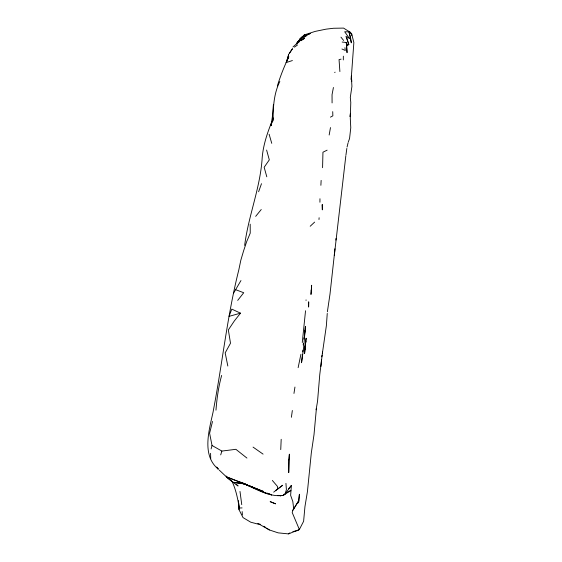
<?xml version="1.0" encoding="UTF-8"?>
<svg xmlns="http://www.w3.org/2000/svg" width="562" height="562" viewBox="0 0 562 562"><rect width="100%" height="100%" fill="white"/><g stroke="black" fill="none" stroke-linecap="round" stroke-linejoin="round"><path stroke-width="0.84" d="M319.933 202.243L319.961 198.744M343.312 59.937L343.354 56.165M301.295 38.237L304.456 34.865L315.219 31.388L326.016 29.168L333.512 28.262L343.565 28.1L350.358 32.336L351.657 33.839L353.863 42.536L351.369 76.748L351.924 86.4L350.302 97.395L350.779 102.425L350.295 118.434L350.772 127.785L349.564 138.491L348.215 142.235M306.044 300.466L306.058 299.883M273.125 120.879C273.09 107.475 273.736 93.763 279.834 81.476M280.74 449.614L281.19 439.301M316.378 408.714L314.003 434.7L311.306 452.965L307.421 491.659L304.948 506.657L303.613 521.283L299.363 529.516L297.839 530.514L292.858 531.575M322.581 167.694L322.953 152.211L327.133 150.159M320.881 185.312L321.141 180.388M322.553 352.065L319.771 374.587L317.551 401.219L316.09 409.782M311.334 290.147L311.643 285.271L310.976 294.467L311.334 290.147L311.25 290.968M302.848 350.112L302.728 351.854M303.206 345.047L303.325 343.361M318.984 219.524L319.111 217.733M327.253 313.42L326.374 325.658L322.328 353.723M327.379 311.805L329.999 294.088L334.587 252.563M273.406 104.644L272.324 117.212L271.024 125.249L273.434 117.992M320.923 366.452L321.527 359.645M304.386 337.123L305.447 326.353L303.585 348.187L301.541 362.722L302.454 354.362M334.945 248.755L334.32 255.331L345.848 155.695M335.893 240.107L336.062 238.407M215.97 410.169C216.883 398.444 218.499 386.761 221.653 375.416M302.272 342.546L305.538 310.744M345.967 154.887L346.845 148.417M259.468 524.501L250.75 522.203L243.023 517.588L239.026 509.699L238.717 503.116M291.397 417.285L292.338 410.499M303.733 339.223L303.972 337.622M304.323 335.212L305.026 330.4M350.976 79.354L351.369 76.748M293.961 393.428L294.945 387.049M349.866 116.566L350.379 113.299M329.163 135.013L330.484 127.581M298.134 367.674L300.923 354.25M321.759 356.821L322.04 355.275M244.653 245.404C248.306 216.574 259.644 189.513 261.997 160.486L262.025 160.254C262.679 146.794 266.901 134.044 271.853 121.68L271.046 125.677M333.421 87.489L332.044 94.711L332.086 102.923M292.612 510.64L298.787 500.665L298.548 502.857L299.406 494.244L298.787 500.665L292.612 510.64L292.233 512.607L299.363 529.516L288.756 533.823M271.024 125.249L271.853 121.68M216.686 467.022L218.225 469.108C201.351 455.122 209.24 429.853 213.16 411.658L213.328 410.597C222.341 363.804 227.125 316.258 238.787 269.999L240.838 260.164L243.599 250.842L246.62 241.779L250.231 233.146L250.195 224.175M347.063 147.054L348.019 143.036M211.108 448.94L212.022 445.469L209.605 433.218L212.52 421.444M286.676 61.399L288.664 54.598L286.676 61.399L288.812 56.769C284.33 66.19 280.424 75.933 277.375 85.93M220.704 454.89L221.871 451.075L235.885 449.312L246.929 458.065M258.604 191.768L261.492 183.69M245.165 484.226C257.031 489.53 269.598 497.208 283.115 495.452L285.032 494.082L286.395 489.671L285.939 483.369M299.679 40.141L300.22 38.673L302.166 36.755L310.449 33.404L306.065 35.659M233.63 293.041L240.965 280.55M299.546 40.085L300.22 38.673L304.456 34.865L302.356 37.233M289.62 52.983L292.493 48.697L288.987 53.861M349.213 38.715L350.477 36.966L348.96 31.844L344.682 31.76L348.869 37.661L348.988 38.111L345.974 36.389L348.862 44.714L346.916 38.237M285.032 494.082L291.39 485.428L290.631 495.305L292.816 501.536L293.715 509.081M237.684 300.41L243.725 292.732L235.281 289.542M240.501 313.167L229.008 316.371L231.79 309.107L240.501 313.167L234.326 320.965L228.341 329.929L230.504 343.234L225.179 352.88L227.821 366.024M255.675 216.37L261.239 209.514M284.217 494.11L283.115 495.452L290.926 490.415L287.175 492.354M288.636 488.771L291.39 485.428M292.985 46.983L299.89 40.829L304.449 38.378L301.049 40.71M310.189 226.261L314.622 222.102M273.687 492.157L282.63 485.273L275.478 490.633M297.909 41.616L302.265 37.914L296.736 43.141L301.604 38.153L306.641 35.525L303.951 37.492M299.918 40.443L297.902 41.911L300.22 38.673L302.412 37.542M288.461 533.9L289.823 532.917M294.432 47.152L297.586 44.897M296.286 43.962L299.005 42.101M334.643 72.491L335.128 72.175M330.428 117.149L332.852 115.849L332.725 111.634M286.009 62.628L292.395 60.548M341.113 59.129L339.048 59.621L339.891 71.578M280.424 495.846L280.902 495.754L278.007 495.368M242.067 507.915L239.264 508.013C237.824 499.112 236.026 489.916 232.197 481.746M244.884 483.994L240.726 482.653L234.902 482.646L244.73 483.98M342.153 42.038L346.283 42.473L347.927 45.831L346.852 44.496M341.942 48.985L345.265 50.482L344.928 47.686M288.222 533.872L278.162 532.86L269.324 529.931L259.939 524.585M226.17 476.035L227.427 477.967L232.977 482.245L243.037 483.51L247.645 484.936M247.561 484.858L238.323 481.831L244.407 483.924L239.679 482.301L240.726 482.653M236.883 480.903L243.852 483.327M257.761 523.433L260.227 524.29M350.358 32.336L348.96 31.844L350.049 36.923M236.11 480.636L226.338 476.78L219.243 470.092M267.034 493.071L271.678 494.982L268.524 493.633M249.317 485.659L267.407 493.766L243.557 483.65L263.578 491.504L226.338 476.78L232.275 481.704L230.575 479.948M212.022 445.469L221.871 451.075M349.578 32.638L351.657 33.839L351.763 35.49M263.901 526.243L265.257 527.163M266.613 528.083L269.324 529.931M232.977 482.245L238.105 485.975L236.18 484.184M253.055 447.099L263.072 454.124M272.345 480.44L277.431 486.39L277.502 489.193M340.951 37.155L343.635 40.492M217.424 468.034L218.225 469.108M269.114 134.206L271.755 143.345M266.802 176.812L264.161 167.279L269.31 159.861L266.613 150.075M350.414 38.616L351.32 42.852L350.477 36.966M239.995 491.448L241.751 504.655M351.292 76.102L351.812 81.378M242.166 511.582L242.391 514.94M238.443 500.672L239.026 509.699M210.581 453.323L210.715 458.775M308.622 305.805L308.622 307.056L308.693 301.822L308.622 305.805M288.805 459.807L288.728 472.6L289.367 454.152L288.805 459.807M306.135 338.289L304.794 349.704L306.135 338.289M305.489 344L304.583 353.547L305.798 341.162L305.489 344M274.748 503.496L270.139 501.627L275.556 503.833L274.748 503.496M346.719 46.864L346.283 42.473L347.056 52.673L346.719 46.864M322.258 205.074L322.237 204.575L322.342 209.865L322.258 205.074"/></g></svg>
